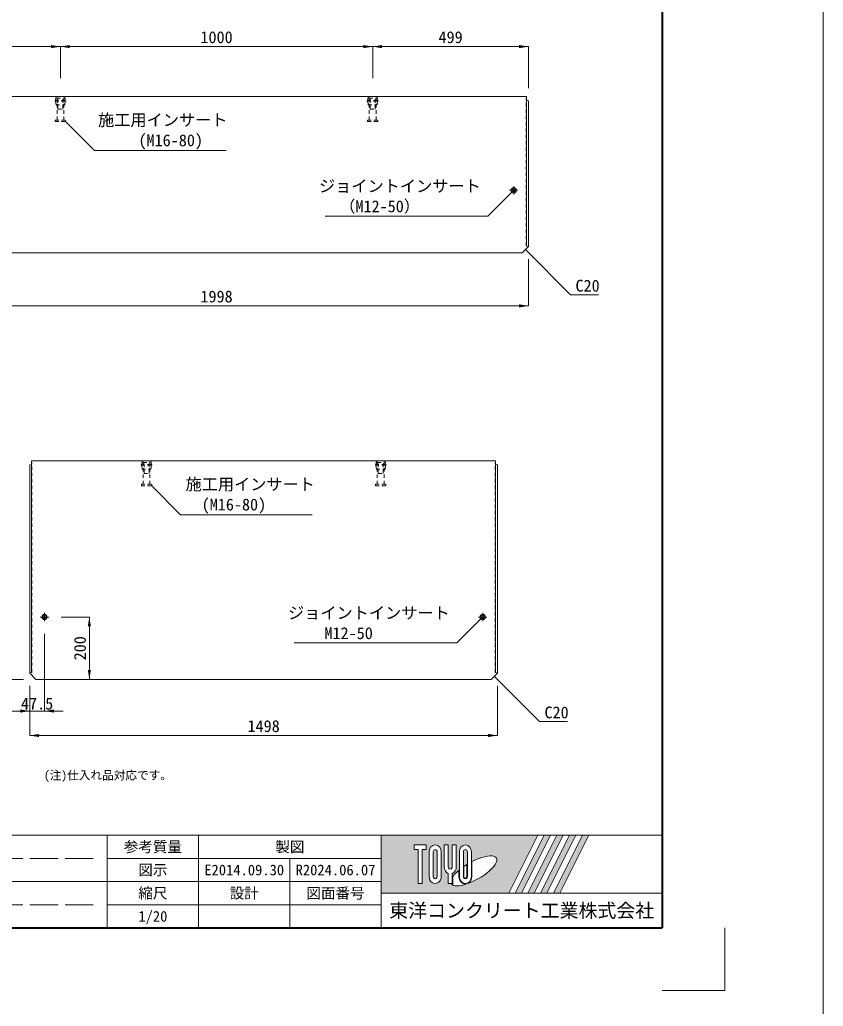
# Model space of a CAD drawing. Units: millimetres at full size. Extents: x 284 to 11284, y 191 to 9444.
# Drawn here: x 2342 to 4915, y 2122 to 5281 of the extents above; entities that cross this region are included whole.
import ezdxf
from ezdxf.enums import TextEntityAlignment as Align

# ---------------------------------------------------------------- set-up
doc = ezdxf.new("R2010")
doc.units = ezdxf.units.MM
doc.header["$LTSCALE"] = 15
for name, pattern in [('DASHED', [7.5, 6, -1.5]), ('USER1', [28.575, 19.05, -3.175, 3.175, -3.175]), ('USER2', [1.35, 0.75, -0.6])]:
    doc.linetypes.add(name, pattern=pattern)
for name, color, linetype, lineweight in [('Defpoints_3', 7, 'Continuous', 13), ('図枠', 7, 'Continuous', 5), ('寸法線', 7, 'Continuous', 9), ('本体', 2, 'Continuous', 20), ('枠', 1, 'Continuous', 13), ('補助線', 8, 'Continuous', 13), ('ｲﾝｻｰﾄ', 3, 'USER2', 5)]:
    doc.layers.add(name, color=color, linetype=linetype, lineweight=lineweight)
doc.layers.add('文字', color=7, linetype='Continuous')
doc.styles.add('ＭＳ ゴシック', font='')
doc.styles.get('ＭＳ ゴシック').set_extended_font_data('MS Gothic')

# ---------------------------------------------------------------- blocks, each defined once
blk = doc.blocks.new('filled_arrow')
at = {"color": 0, "linetype": 'Continuous', "lineweight": -2}
blk.add_solid([(7.5, 1.25), (0, 0), (7.5, -1.25)], dxfattribs=at)

msp = doc.modelspace()

# ---------------------------------------------------------------- hatches: boundary and pattern name
at = {"layer": '図枠'}
h = msp.add_hatch(color=256, dxfattribs=at)
h.paths.add_polyline_path([(3499.72, 2670.02), (3499.72, 2484.39), (3908.09, 2484.39), (4000.91, 2670.02)])
edge = h.paths.add_edge_path(flags=16)
edge.add_ellipse((3796.22, 2555.75), major_axis=(72.73, 40.71), ratio=0.3471473, start_angle=-144.31122, end_angle=72.1899, ccw=False)
edge.add_ellipse((3769.29, 2538.17), major_axis=(0, 24.75), ratio=0.8463542, start_angle=-160.70346, end_angle=-90)
edge.add_line((3790.24, 2538.17), (3790.24, 2585.35))
edge = h.paths.add_edge_path(flags=16)
edge.add_ellipse((3769.29, 2616.23), major_axis=(0, 22.85), ratio=0.8463541, start_angle=-90, end_angle=90, ccw=False)
edge.add_line((3788.63, 2616.23), (3788.63, 2538.17))
edge.add_ellipse((3769.29, 2538.17), major_axis=(0, 22.85), ratio=0.8463541, start_angle=90, end_angle=-90, ccw=False)
edge.add_line((3749.96, 2538.17), (3749.96, 2616.23))
edge = h.paths.add_edge_path(flags=16)
edge.add_line((3775.74, 2616.23), (3775.74, 2538.17))
edge.add_ellipse((3769.29, 2538.17), major_axis=(0, 7.62), ratio=0.8463541, start_angle=90, end_angle=-90, ccw=False)
edge.add_line((3762.85, 2538.17), (3762.85, 2616.23))
edge.add_ellipse((3769.29, 2616.23), major_axis=(0, 7.62), ratio=0.8463541, start_angle=-90, end_angle=90, ccw=False)
edge = h.paths.add_edge_path(flags=16)
edge.add_line((3774.13, 2576.33), (3774.13, 2538.17))
edge.add_ellipse((3769.29, 2538.17), major_axis=(0, 5.71), ratio=0.8463542, start_angle=90, end_angle=-90, ccw=False)
edge.add_line((3764.46, 2538.17), (3764.46, 2570.09))
edge.add_ellipse((3796.22, 2555.75), major_axis=(72.73, 40.71), ratio=0.3471473, start_angle=107.79174, end_angle=126.47132, ccw=False)
edge = h.paths.add_edge_path(flags=16)
edge.add_line((3740.29, 2639.08), (3740.29, 2569.11))
edge.add_ellipse((3720.95, 2569.11), major_axis=(0, 22.85), ratio=0.8463541, start_angle=-163.34117, end_angle=-90, ccw=False)
edge.add_line((3727.4, 2547.57), (3727.4, 2515.33))
edge.add_line((3727.4, 2515.33), (3714.51, 2515.33))
edge.add_line((3714.51, 2515.33), (3714.51, 2547.57))
edge.add_ellipse((3720.95, 2569.11), major_axis=(0, 22.85), ratio=0.8463541, start_angle=90, end_angle=163.34117, ccw=False)
edge.add_line((3701.62, 2569.11), (3701.62, 2639.08))
edge.add_line((3701.62, 2639.08), (3714.51, 2639.08))
edge.add_line((3714.51, 2639.08), (3714.51, 2569.11))
edge.add_ellipse((3720.95, 2569.11), major_axis=(0, 7.62), ratio=0.8463541, start_angle=90, end_angle=-90)
edge.add_line((3727.4, 2569.11), (3727.4, 2639.08))
edge.add_line((3727.4, 2639.08), (3740.29, 2639.08))
edge = h.paths.add_edge_path(flags=16)
edge.add_line((3748.34, 2557.88), (3748.34, 2538.17))
edge.add_ellipse((3769.29, 2538.17), major_axis=(0, 24.75), ratio=0.8463542, start_angle=90, end_angle=-171.54427)
edge.add_ellipse((3796.22, 2555.75), major_axis=(72.73, 40.71), ratio=0.3471473, start_angle=-178.64954, end_angle=-148.29244, ccw=False)
edge.add_line((3724.62, 2513.42), (3729.01, 2513.42))
edge.add_line((3729.01, 2513.42), (3729.01, 2537.56))
edge.add_ellipse((3796.22, 2555.75), major_axis=(72.73, 40.71), ratio=0.3471473, start_angle=148.21912, end_angle=165.90812, ccw=False)
edge = h.paths.add_edge_path(flags=16)
edge.add_ellipse((3672.61, 2616.23), major_axis=(0, 22.85), ratio=0.8463541, start_angle=-90, end_angle=90, ccw=False)
edge.add_line((3691.95, 2616.23), (3691.95, 2538.17))
edge.add_ellipse((3672.61, 2538.17), major_axis=(0, 22.85), ratio=0.8463541, start_angle=90, end_angle=-90, ccw=False)
edge.add_line((3653.28, 2538.17), (3653.28, 2616.23))
edge = h.paths.add_edge_path(flags=16)
edge.add_line((3679.06, 2616.23), (3679.06, 2538.17))
edge.add_ellipse((3672.61, 2538.17), major_axis=(0, 7.62), ratio=0.8463541, start_angle=90, end_angle=-90, ccw=False)
edge.add_line((3666.17, 2538.17), (3666.17, 2616.23))
edge.add_ellipse((3672.61, 2616.23), major_axis=(0, 7.62), ratio=0.8463541, start_angle=-90, end_angle=90, ccw=False)
h.paths.add_polyline_path([(3643.61, 2639.08), (3643.61, 2623.85), (3630.72, 2623.85), (3630.72, 2515.33), (3617.83, 2515.33), (3617.83, 2623.85), (3604.94, 2623.85), (3604.94, 2639.08)], flags=16)
for points in [[(3928.51, 2484.39), (3948.93, 2484.39), (4041.74, 2670.02), (4021.33, 2670.02)], [(4082.58, 2670.02), (4062.16, 2670.02), (3969.35, 2484.39), (3989.77, 2484.39)], [(4123.42, 2670.02), (4103, 2670.02), (4010.19, 2484.39), (4030.61, 2484.39)], [(4164.26, 2670.02), (4143.84, 2670.02), (4051.03, 2484.39), (4071.44, 2484.39)]]:
    msp.add_hatch(color=256, dxfattribs=at).paths.add_polyline_path(points)

# ---------------------------------------------------------------- linework, layer by layer
at = {"layer": 'Defpoints_3'}
for p in [(4599.72, 2373.02), (4399.72, 2173.02)]:
    msp.add_line(p, (4599.72, 2173.02), dxfattribs=at)
at = {"layer": '図枠', "lineweight": 40}
for p in [(4399.72, 7913.02), (799.72, 2373.02)]:
    msp.add_line(p, (4399.72, 2373.02), dxfattribs=at)
at = {"layer": '図枠', "lineweight": 13}
for p, q in [((4399.72, 2670.02), (799.72, 2670.02)), ((2622.22, 2373.02), (2622.22, 2670.02)), ((2914.72, 2373.02), (2914.72, 2670.02)), ((3499.72, 2373.02), (3499.72, 2670.02)), ((3499.72, 2595.77), (2622.22, 2595.77)), ((3207.22, 2373.02), (3207.22, 2595.77)), ((3499.72, 2521.52), (799.72, 2521.52)), ((3499.72, 2447.27), (2622.22, 2447.27))]:
    msp.add_line(p, q, dxfattribs=at)
at = {"layer": '図枠'}
for p, q in [((3499.72, 2670.02), (4000.91, 2670.02)), ((4000.91, 2670.02), (3908.09, 2484.39)), ((4021.33, 2670.02), (3928.51, 2484.39)), ((4041.74, 2670.02), (3948.93, 2484.39)), ((4062.16, 2670.02), (3969.35, 2484.39)), ((4082.58, 2670.02), (3989.77, 2484.39)), ((4103, 2670.02), (4010.19, 2484.39)), ((4021.33, 2670.02), (4041.74, 2670.02)), ((4123.42, 2670.02), (4030.61, 2484.39)), ((4143.84, 2670.02), (4051.03, 2484.39)), ((4062.16, 2670.02), (4082.58, 2670.02)), ((4164.26, 2670.02), (4071.44, 2484.39)), ((4103, 2670.02), (4123.42, 2670.02)), ((4143.84, 2670.02), (4164.26, 2670.02)), ((3604.94, 2639.08), (3604.94, 2623.85)), ((3604.94, 2639.08), (3643.61, 2639.08)), ((3617.83, 2623.85), (3604.94, 2623.85)), ((3617.83, 2623.85), (3617.83, 2515.33)), ((3630.72, 2623.85), (3630.72, 2515.33)), ((3643.61, 2623.85), (3630.72, 2623.85)), ((3643.61, 2639.08), (3643.61, 2623.85)), ((3701.62, 2639.08), (3714.51, 2639.08)), ((3701.62, 2569.11), (3701.62, 2639.08)), ((3714.51, 2639.08), (3714.51, 2569.11)), ((3727.4, 2639.08), (3740.29, 2639.08)), ((3727.4, 2569.11), (3727.4, 2639.08)), ((3740.29, 2639.08), (3740.29, 2569.11)), ((3653.28, 2616.23), (3653.28, 2538.17)), ((3666.17, 2538.17), (3666.17, 2616.23)), ((3679.06, 2616.23), (3679.06, 2538.17)), ((3691.95, 2538.17), (3691.95, 2616.23)), ((3749.96, 2616.23), (3749.96, 2538.17)), ((3762.85, 2538.17), (3762.85, 2616.23)), ((3775.74, 2616.23), (3775.74, 2538.17)), ((3788.63, 2538.17), (3788.63, 2616.23)), ((3764.46, 2538.17), (3764.46, 2570.09)), ((3774.13, 2576.33), (3774.13, 2538.17)), ((3790.24, 2538.17), (3790.24, 2585.35)), ((3714.51, 2547.57), (3714.51, 2515.33)), ((3727.4, 2547.57), (3727.4, 2515.33)), ((3729.01, 2537.56), (3729.01, 2513.42)), ((3748.34, 2557.88), (3748.34, 2538.17)), ((3630.72, 2515.33), (3617.83, 2515.33)), ((3727.4, 2515.33), (3714.51, 2515.33)), ((3724.62, 2513.42), (3729.01, 2513.42)), ((3499.72, 2484.39), (3908.09, 2484.39)), ((3928.51, 2484.39), (3948.93, 2484.39)), ((3969.35, 2484.39), (3989.77, 2484.39)), ((4010.19, 2484.39), (4030.61, 2484.39)), ((4051.03, 2484.39), (4071.44, 2484.39))]:
    msp.add_line(p, q, dxfattribs=at)
at = {"layer": '図枠', "linetype": 'DASHED', "lineweight": 9}
for p, q in [((2577.22, 2595.77), (1159.72, 2595.77)), ((2577.22, 2447.27), (1159.72, 2447.27))]:
    msp.add_line(p, q, dxfattribs=at)
at = {"layer": '図枠'}
for centre, major_axis, ratio, start_param, end_param in [((3672.61, 2616.23), (0, 22.85), 0.846354, 4.712389, 7.8539816), ((3672.61, 2616.23), (0, 7.62), 0.846354, 4.712389, 7.8539816), ((3769.29, 2616.23), (0, 22.85), 0.846354, 4.712389, 7.8539816), ((3769.29, 2616.23), (0, 7.62), 0.846354, 4.712389, 7.8539816), ((3796.22, 2555.75), (72.73, 40.71), 0.347147, 4.2621853, 7.7429163), ((3720.95, 2569.11), (0, 22.85), 0.846354, 1.5707963, 2.8017557), ((3720.95, 2569.11), (0, 7.62), 0.846354, 1.5707963, 4.712389), ((3720.95, 2569.11), (0, 22.85), 0.846354, 3.4814296, 4.712389), ((3796.22, 2555.75), (72.73, 40.71), 0.347147, 1.6817405, 1.8219833), ((3672.61, 2538.17), (0, 22.85), 0.846354, 1.5707963, 4.712389), ((3672.61, 2538.17), (0, 7.62), 0.846354, 1.5707963, 4.712389), ((3796.22, 2555.75), (72.73, 40.71), 0.347147, 2.0815197, 2.5155126), ((3769.29, 2538.17), (0, 24.75), 0.846354, 1.5707963, 3.3154679), ((3769.29, 2538.17), (0, 22.85), 0.846354, 1.5707963, 4.712389), ((3769.29, 2538.17), (0, 7.62), 0.846354, 1.5707963, 4.712389), ((3769.29, 2538.17), (0, 5.71), 0.846354, 1.5707963, 4.712389), ((3769.29, 2538.17), (0, 24.75), 0.846354, 3.5338438, 4.712389), ((3796.22, 2555.75), (72.73, 40.71), 0.347147, 3.2093975, 4.2004451)]:
    msp.add_ellipse(centre, major_axis=major_axis, ratio=ratio, start_param=start_param, end_param=end_param, dxfattribs=at)
at = {"layer": '寸法線'}
for p, q in [((1973.43, 5195.39), (2472.43, 5195.39)), ((2472.43, 5094), (2472.43, 5195.39)), ((2472.43, 5195.39), (3472.43, 5195.39)), ((2472.43, 5094), (2472.43, 5195.39)), ((3472.43, 5094), (3472.43, 5195.39)), ((3472.43, 5195.39), (3971.43, 5195.39)), ((3472.43, 5094), (3472.43, 5195.39)), ((3971.43, 5062.11), (3971.43, 5195.39)), ((3971.43, 4515.11), (3971.43, 4365.08)), ((1973.43, 4365.08), (3971.43, 4365.08)), ((2475.32, 3368.62), (2565.08, 3368.62)), ((2565.08, 3168.62), (2565.08, 3368.62)), ((2421.67, 3314.97), (2421.67, 3067.61)), ((2354.17, 3168.62), (2189.01, 3168.62)), ((2434.17, 3168.62), (2565.08, 3168.62)), ((2374.17, 3148.62), (2374.17, 2989.26)), ((2374.17, 3148.62), (2374.17, 3067.61)), ((3872.17, 3148.62), (3872.17, 2989.26)), ((2314.17, 3067.61), (2481.67, 3067.61)), ((2374.17, 2989.26), (3872.17, 2989.26))]:
    msp.add_line(p, q, dxfattribs=at)
at = {"layer": '寸法線', "linetype": 'USER1'}
for p, q in [((3923.93, 4748.76), (3923.93, 4721.45)), ((3910.28, 4735.11), (3937.58, 4735.11)), ((2421.67, 3382.28), (2421.67, 3354.97)), ((3824.67, 3382.28), (3824.67, 3354.97)), ((2408.02, 3368.62), (2435.32, 3368.62)), ((3811.02, 3368.62), (3838.32, 3368.62))]:
    msp.add_line(p, q, dxfattribs=at)
at = {"layer": '寸法線'}
for points in [[(2489.01, 4955.11), (2581.27, 4862.84), (3003.16, 4862.84)], [(3918.1, 4729.27), (3841.12, 4652.3), (3319.94, 4652.3)], [(3961.43, 4545.11), (4105.84, 4400.7), (4195.75, 4400.7)], [(2764.74, 3788.62), (2857.01, 3696.35), (3278.9, 3696.35)], [(3818.83, 3362.79), (3741.86, 3285.81), (3220.68, 3285.81)], [(3862.17, 3178.62), (4006.58, 3034.21), (4096.49, 3034.21)]]:
    msp.add_lwpolyline(points, dxfattribs=at)
at = {"layer": '本体'}
for p, q in [((1979.43, 5035.11), (3965.43, 5035.11)), ((3965.43, 5035.11), (3965.43, 5024.68)), ((3971.43, 5022.11), (3965.43, 5024.68)), ((3971.43, 5022.11), (3971.43, 4555.11)), ((3951.43, 4535.11), (3971.43, 4555.11)), ((1993.43, 4535.11), (3951.43, 4535.11)), ((2374.17, 3855.62), (2380.17, 3858.19)), ((2374.17, 3855.62), (2374.17, 3188.62)), ((2380.17, 3868.62), (3866.17, 3868.62)), ((2380.17, 3868.62), (2380.17, 3858.19)), ((3866.17, 3868.62), (3866.17, 3858.19)), ((3872.17, 3855.62), (3866.17, 3858.19)), ((3872.17, 3855.62), (3872.17, 3188.62)), ((2374.17, 3188.62), (2394.17, 3168.62)), ((2394.17, 3168.62), (3852.17, 3168.62)), ((3852.17, 3168.62), (3872.17, 3188.62))]:
    msp.add_line(p, q, dxfattribs=at)
at = {"layer": '本体', "color": 4, "linetype": 'USER2', "lineweight": 5}
for p, q in [((3965.43, 5035.11), (3964.43, 5025.11)), ((3964.43, 4558.11), (3964.43, 5025.11)), ((3965.43, 5024.68), (3964.43, 5025.11)), ((3965.43, 4557.68), (3964.43, 4558.11)), ((2380.17, 3868.62), (2381.17, 3858.62)), ((2380.17, 3858.19), (2381.17, 3858.62)), ((2381.17, 3191.62), (2381.17, 3858.62)), ((3866.17, 3868.62), (3865.17, 3858.62)), ((3865.17, 3191.62), (3865.17, 3858.62)), ((3866.17, 3858.19), (3865.17, 3858.62)), ((2380.17, 3191.19), (2381.17, 3191.62)), ((3866.17, 3191.19), (3865.17, 3191.62))]:
    msp.add_line(p, q, dxfattribs=at)
at = {"layer": '本体', "lineweight": 5}
for p, q in [((3965.43, 5024.68), (3965.43, 4557.68)), ((3971.43, 4555.11), (3965.43, 4557.68)), ((2380.17, 3858.19), (2380.17, 3191.19)), ((3866.17, 3858.19), (3866.17, 3191.19)), ((2374.17, 3188.62), (2380.17, 3191.19)), ((3872.17, 3188.62), (3866.17, 3191.19))]:
    msp.add_line(p, q, dxfattribs=at)
at = {"layer": '枠'}
msp.add_line((4915.32, 191.35), (4915.32, 9444.41), dxfattribs=at)
at = {"layer": '補助線'}
msp.add_line((3499.72, 2484.39), (4399.72, 2484.39), dxfattribs=at)
at = {"layer": 'ｲﾝｻｰﾄ'}
for p, q in [((2458.46, 5035.11), (2456.83, 5023.08)), ((2458.46, 5035.11), (2486.4, 5035.11)), ((2461.53, 4960.31), (2461.53, 5035.11)), ((2461.7, 5030.11), (2483.15, 5030.11)), ((2464.43, 4995.11), (2464.43, 5030.11)), ((2480.43, 4995.11), (2480.43, 5030.11)), ((2483.33, 4960.31), (2483.33, 5035.11)), ((2486.4, 5035.11), (2488.03, 5023.08)), ((3458.46, 5035.11), (3456.83, 5023.08)), ((3458.46, 5035.11), (3486.4, 5035.11)), ((3461.53, 4960.31), (3461.53, 5035.11)), ((3461.7, 5030.11), (3483.15, 5030.11)), ((3464.43, 4995.11), (3464.43, 5030.11)), ((3480.43, 4995.11), (3480.43, 5030.11)), ((3483.33, 4960.31), (3483.33, 5035.11)), ((3486.4, 5035.11), (3488.03, 5023.08)), ((2455.21, 5023.08), (2455.21, 5021.13)), ((2455.21, 5023.08), (2489.65, 5023.08)), ((2455.21, 5021.13), (2489.65, 5021.13)), ((2458.46, 5009.11), (2456.83, 5021.13)), ((2458.46, 5009.11), (2486.4, 5009.11)), ((2464.43, 4995.11), (2480.43, 4995.11)), ((2486.4, 5009.11), (2488.03, 5021.13)), ((2489.65, 5023.08), (2489.65, 5021.13)), ((3455.21, 5023.08), (3455.21, 5021.13)), ((3455.21, 5023.08), (3489.65, 5023.08)), ((3455.21, 5021.13), (3489.65, 5021.13)), ((3458.46, 5009.11), (3456.83, 5021.13)), ((3458.46, 5009.11), (3486.4, 5009.11)), ((3464.43, 4995.11), (3480.43, 4995.11)), ((3486.4, 5009.11), (3488.03, 5021.13)), ((3489.65, 5023.08), (3489.65, 5021.13)), ((2455.85, 4960.31), (2455.85, 4955.11)), ((2455.85, 4960.31), (2489.01, 4960.31)), ((2489.01, 4960.31), (2489.01, 4955.11)), ((3455.85, 4960.31), (3455.85, 4955.11)), ((3455.85, 4960.31), (3489.01, 4960.31)), ((3489.01, 4960.31), (3489.01, 4955.11)), ((2455.85, 4955.11), (2489.01, 4955.11)), ((3455.85, 4955.11), (3489.01, 4955.11)), ((2730.94, 3856.6), (2730.94, 3854.65)), ((2730.94, 3856.6), (2765.39, 3856.6)), ((2730.94, 3854.65), (2765.39, 3854.65)), ((2734.19, 3868.62), (2732.57, 3856.6)), ((2734.19, 3842.62), (2732.57, 3854.65)), ((2734.19, 3868.62), (2762.14, 3868.62)), ((2737.27, 3793.82), (2737.27, 3868.62)), ((2737.44, 3863.62), (2758.89, 3863.62)), ((2740.17, 3828.62), (2740.17, 3863.62)), ((2756.17, 3828.62), (2756.17, 3863.62)), ((2759.07, 3793.82), (2759.07, 3868.62)), ((2762.14, 3868.62), (2763.77, 3856.6)), ((2762.14, 3842.62), (2763.77, 3854.65)), ((2765.39, 3856.6), (2765.39, 3854.65)), ((3480.94, 3856.6), (3480.94, 3854.65)), ((3480.94, 3856.6), (3515.39, 3856.6)), ((3480.94, 3854.65), (3515.39, 3854.65)), ((3484.19, 3868.62), (3482.57, 3856.6)), ((3484.19, 3842.62), (3482.57, 3854.65)), ((3484.19, 3868.62), (3512.14, 3868.62)), ((3487.27, 3793.82), (3487.27, 3868.62)), ((3487.44, 3863.62), (3508.89, 3863.62)), ((3490.17, 3828.62), (3490.17, 3863.62)), ((3506.17, 3828.62), (3506.17, 3863.62)), ((3509.07, 3793.82), (3509.07, 3868.62)), ((3512.14, 3868.62), (3513.77, 3856.6)), ((3512.14, 3842.62), (3513.77, 3854.65)), ((3515.39, 3856.6), (3515.39, 3854.65)), ((2734.19, 3842.62), (2762.14, 3842.62)), ((2740.17, 3828.62), (2756.17, 3828.62)), ((3484.19, 3842.62), (3512.14, 3842.62)), ((3490.17, 3828.62), (3506.17, 3828.62)), ((2731.59, 3793.82), (2731.59, 3788.62)), ((2731.59, 3793.82), (2764.74, 3793.82)), ((2764.74, 3793.82), (2764.74, 3788.62)), ((3481.59, 3793.82), (3481.59, 3788.62)), ((3481.59, 3793.82), (3514.74, 3793.82)), ((3514.74, 3793.82), (3514.74, 3788.62)), ((2731.59, 3788.62), (2764.74, 3788.62)), ((3481.59, 3788.62), (3514.74, 3788.62))]:
    msp.add_line(p, q, dxfattribs=at)
at = {"layer": 'ｲﾝｻｰﾄ', "linetype": 'Continuous'}
for centre, radius in [((3923.93, 4735.11), 8.25), ((3923.93, 4735.11), 5.25), ((2421.67, 3368.62), 8.25), ((2421.67, 3368.62), 5.25), ((3824.67, 3368.62), 8.25), ((3824.67, 3368.62), 5.25)]:
    msp.add_circle(centre, radius, dxfattribs=at)

# ---------------------------------------------------------------- block references
at = {"layer": '寸法線'}
for p, xscale, yscale, rotation in [((2472.43, 5195.39), 4, 4, 180), ((3472.43, 5195.39), 4, 4, 180), ((3971.43, 5195.39), 4, 4, 180), ((2489.01, 4955.11), 0.139, 0.139, 315), ((3918.1, 4729.27), 0.139, 0.139, 225), ((3961.43, 4545.11), 0.139, 0.139, 315), ((3971.43, 4365.08), 4, 4, 180), ((2764.74, 3788.62), 0.139, 0.139, 315), ((2565.08, 3368.62), 4, 4, 270), ((3818.83, 3362.79), 0.139, 0.139, 225), ((2565.08, 3168.62), 4, 4, 90), ((3862.17, 3178.62), 0.139, 0.139, 315), ((2374.17, 3067.61), 4, 4, 180), ((3872.17, 2989.26), 4, 4, 180)]:
    msp.add_blockref('filled_arrow', p, dxfattribs=dict(at, xscale=xscale, yscale=yscale, rotation=rotation))
at = {"layer": '寸法線', "xscale": 4, "yscale": 4}
for p in [(2472.43, 5195.39), (3472.43, 5195.39), (2421.67, 3067.61), (2374.17, 2989.26)]:
    msp.add_blockref('filled_arrow', p, dxfattribs=at)

# ---------------------------------------------------------------- texts
at = {"layer": '図枠', "style": 'ＭＳ ゴシック'}
for s, height, p in [('参考質量', 34.18, (2768.47, 2632.89)), ('製図', 34.18, (3207.22, 2632.89)), ('図示', 34.18, (2768.47, 2558.64)), ('E2014.09.30', 34.18, (3060.97, 2558.64)), ('R2024.06.07', 34.18, (3353.47, 2558.64)), ('縮尺', 34.18, (2768.47, 2484.39)), ('設計', 34.18, (3060.97, 2484.39)), ('図面番号', 34.18, (3353.47, 2484.39)), ('東洋コンクリート工業株式会社', 44.43, (3949.72, 2428.7)), ('1/20', 34.18, (2768.47, 2410.14))]:
    msp.add_text(s, height=height, dxfattribs=at).set_placement(p, align=Align.MIDDLE_CENTER)
at = {"layer": '寸法線', "style": 'ＭＳ ゴシック'}
for s, p in [('1000', (2972.43, 5225.39)), ('499', (3721.93, 5225.39)), ('1998', (2972.43, 4395.08)), ('47.5', (2397.92, 3091.47)), ('1498', (3123.17, 3019.26))]:
    msp.add_text(s, height=37.98, dxfattribs=at).set_placement(p, align=Align.MIDDLE_CENTER)
for s, p in [('施工用インサート', (2593.02, 4929.97)), ('  (M16-80)', (2670.72, 4864.97)), ('ジョイントインサート ', (3300.58, 4718.41)), ('（M12-50）      ', (3365.33, 4653.41)), ('施工用インサート', (2873.01, 3763.48)), ('  (M16-80)', (2873.01, 3698.48)), ('ジョイントインサート ', (3201.32, 3351.52)), ('M12-50      ', (3317.87, 3286.52))]:
    msp.add_text(s, height=37.98, dxfattribs=at).set_placement(p, align=Align.BOTTOM_LEFT)
for p in [(4121.84, 4448.7), (4022.58, 3082.21)]:
    msp.add_text('C20', height=37.98, dxfattribs=at).set_placement(p, align=Align.TOP_LEFT)
msp.add_text('200', height=37.98, rotation=90, dxfattribs=at).set_placement((2535.08, 3268.62), align=Align.MIDDLE_CENTER)
at = {"layer": '文字', "style": 'ＭＳ ゴシック'}
msp.add_text('(注)仕入れ品対応です。', height=27.34, dxfattribs=at).set_placement((2624.65, 2839.86), align=Align.BOTTOM_CENTER)

doc.saveas('drawing.dxf')
